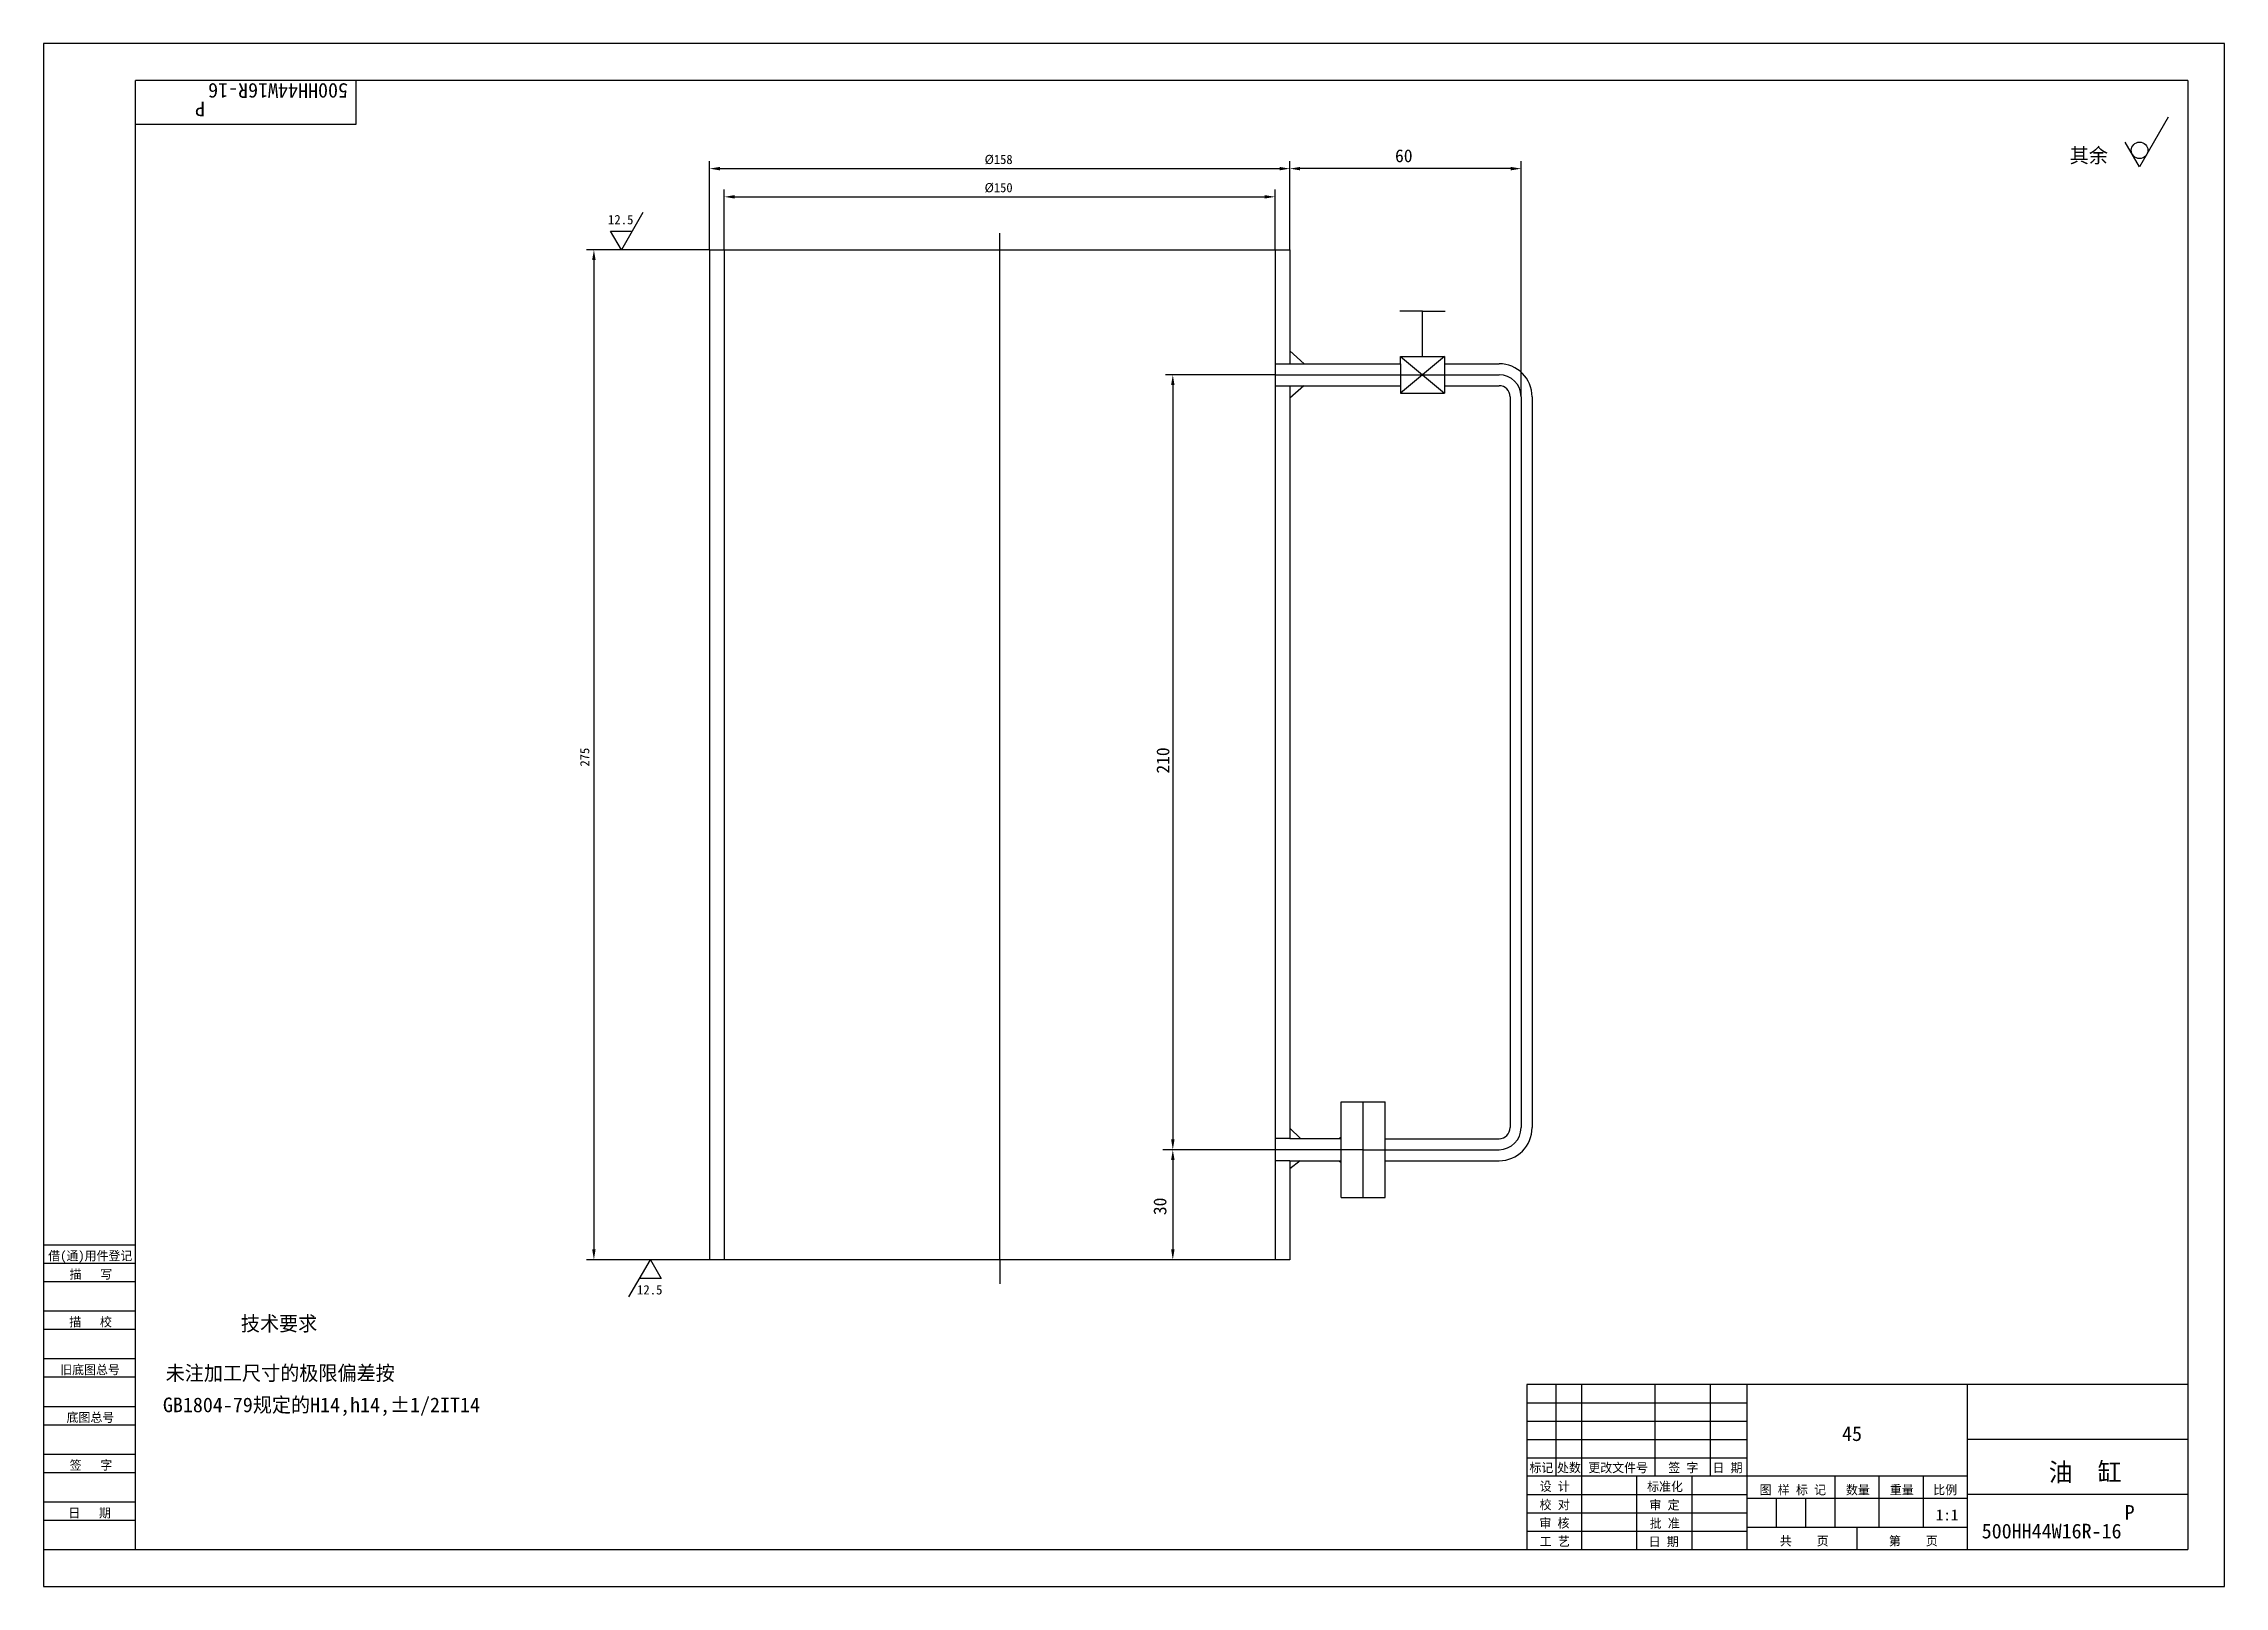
# Model space of a CAD drawing. Header units: metres. Extents: x 0 to 594, y 0 to 420.
import ezdxf

# ---------------------------------------------------------------- set-up
doc = ezdxf.new("R2010")
doc.units = ezdxf.units.M
for name, color, linetype in [('C', 6, 'Continuous'), ('D', 1, 'Continuous'), ('FL', 5, 'Continuous'), ('HA', 5, 'Continuous'), ('T', 7, 'Continuous'), ('TL', 4, 'Continuous')]:
    doc.layers.add(name, color=color, linetype=linetype)

# ---------------------------------------------------------------- blocks, each defined once
blk = doc.blocks.new('TUKUN2')
at = {"layer": 'FL'}
for p, q in [((594, 420), (0, 420)), ((0, 420), (0, 0)), ((594, 0), (594, 420)), ((0, 83), (25, 83)), ((0, 75), (25, 75)), ((0, 70), (25, 70)), ((0, 62), (25, 62)), ((0, 57), (25, 57)), ((412, 30), (412, 55)), ((419, 10), (419, 55)), ((439, 30), (439, 55)), ((454, 30), (454, 55)), ((0, 49), (25, 49)), ((404, 50), (464, 50)), ((0, 44), (25, 44)), ((404, 45), (464, 45)), ((0, 36), (25, 36)), ((404, 40), (464, 40)), ((0, 31), (25, 31)), ((404, 35), (464, 35)), ((449, 10), (449, 30)), ((404, 25), (464, 25)), ((0, 23), (25, 23)), ((0, 18), (25, 18)), ((404, 20), (464, 20)), ((404, 15), (464, 15)), ((0, 0), (594, 0))]:
    blk.add_line(p, q, dxfattribs=at)
at = {"layer": 'TL'}
for p, q in [((584, 410), (25, 410)), ((25, 10), (25, 410)), ((85, 410), (85, 398)), ((584, 410), (584, 10)), ((85, 398), (25, 398)), ((0, 93), (25, 93)), ((0, 88), (25, 88)), ((584, 55), (404, 55)), ((404, 55), (404, 10)), ((464, 10), (464, 55)), ((524, 10), (524, 55)), ((584, 40), (524, 40)), ((524, 30), (404, 30)), ((434, 10), (434, 30)), ((488, 16), (488, 30)), ((500, 16), (500, 30)), ((512, 16), (512, 30)), ((464, 24), (524, 24)), ((472, 16), (472, 24)), ((480, 16), (480, 24)), ((584, 25), (524, 25)), ((524, 16), (464, 16)), ((494, 10), (494, 16)), ((0, 10), (584, 10))]:
    blk.add_line(p, q, dxfattribs=at)
at = {"layer": 'T'}
for s, p in [('借(通)用件登记', (1.26, 88.76)), ('描   写', (7.09, 83.76)), ('描   校', (6.98, 70.76)), ('旧底图总号', (4.52, 57.76)), ('底图总号', (6.25, 44.76)), ('签   字', (7.1, 31.76)), ('标记', (404.71, 31.07)), ('处数', (412.22, 31.07)), ('更改文件号', (420.75, 31.07)), ('签 字', (442.53, 31.07)), ('日 期', (454.57, 31.07)), ('校 对', (407.48, 20.99)), ('设 计', (407.5, 25.99)), ('标准化', (436.77, 25.93)), ('审 定', (437.39, 20.93)), ('图 样 标 记', (467.4, 25.04)), ('数量', (490.92, 25.04)), ('重量', (502.88, 25.04)), ('比例', (514.7, 25.04)), ('日   期', (6.72, 18.76)), ('审 核', (407.41, 15.99)), ('批 准', (437.46, 15.93)), ('工 艺', (407.52, 10.99)), ('日 期', (437.18, 10.93)), ('共    页', (472.91, 11.13)), ('第    页', (502.62, 11.13))]:
    blk.add_text(s, height=2.5, dxfattribs=at).set_placement(p)

msp = doc.modelspace()

# ---------------------------------------------------------------- linework, layer by layer
at = {"layer": 'C'}
for p, q in [((260.42, 88.92), (260.42, 368.39)), ((335.42, 329.86), (396.44, 329.86)), ((402.44, 323.86), (402.44, 124.88)), ((359.42, 118.88), (333.46, 118.88)), ((359.42, 118.88), (396.44, 118.88)), ((260.42, 88.92), (260.42, 82.35))]:
    msp.add_line(p, q, dxfattribs=at)
for centre, start, end in [((396.44, 323.86), 0, 90), ((396.44, 124.88), 270, 0)]:
    msp.add_arc(centre, 6, start, end, dxfattribs=at)
at = {"layer": 'D'}
for p, q in [((578.7, 399.97), (570.9, 386.45)), ((570.9, 386.45), (566.99, 393.21)), ((181.39, 363.89), (181.39, 387.97)), ((339.44, 364.11), (339.44, 387.97)), ((339.44, 363.89), (339.44, 387.97)), ((402.44, 323.86), (402.44, 387.97)), ((184.19, 385.97), (336.64, 385.97)), ((185.41, 363.89), (185.41, 380.3)), ((335.42, 363.89), (335.42, 380.3)), ((399.64, 385.97), (342.24, 385.97)), ((188.21, 378.3), (332.62, 378.3)), ((157.37, 363.89), (154.44, 368.96)), ((154.44, 368.96), (160.29, 368.96)), ((163.22, 374.03), (157.37, 363.89)), ((181.39, 363.89), (147.89, 363.89)), ((149.89, 361.09), (149.89, 91.72)), ((335.42, 329.86), (305.57, 329.86)), ((307.57, 327.06), (307.57, 121.68)), ((307.57, 118.88), (304.81, 118.88)), ((335.42, 118.88), (305.57, 118.88)), ((307.57, 116.08), (307.57, 91.72)), ((181.39, 88.92), (147.89, 88.92)), ((159.41, 78.78), (165.26, 88.92)), ((168.19, 83.85), (162.34, 83.85)), ((165.26, 88.92), (168.19, 83.85))]:
    msp.add_line(p, q, dxfattribs=at)
msp.add_circle((570.9, 390.96), 2.25, dxfattribs=at)
for points in [[(184.19, 386.43), (184.19, 385.5), (181.39, 385.97)], [(336.64, 386.43), (336.64, 385.5), (339.44, 385.97)], [(342.24, 386.43), (342.24, 385.5), (339.44, 385.97)], [(399.64, 386.43), (399.64, 385.5), (402.44, 385.97)], [(188.21, 378.76), (188.21, 377.83), (185.41, 378.3)], [(332.62, 378.76), (332.62, 377.83), (335.42, 378.3)], [(149.42, 361.09), (150.35, 361.09), (149.89, 363.89)], [(307.11, 327.06), (308.04, 327.06), (307.57, 329.86)], [(307.11, 121.68), (308.04, 121.68), (307.57, 118.88)], [(307.11, 116.08), (308.04, 116.08), (307.57, 118.88)], [(149.42, 91.72), (150.35, 91.72), (149.89, 88.92)], [(307.11, 91.72), (308.04, 91.72), (307.57, 88.92)]]:
    msp.add_solid(points, dxfattribs=at)
at = {"layer": 'FL'}
for p, q in [((352.89, 121.89), (353.42, 122.41)), ((352.89, 115.87), (353.42, 115.35))]:
    msp.add_line(p, q, dxfattribs=at)
at = {"layer": 'HA'}
for p, q in [((343.39, 332.86), (339.44, 336.34)), ((369.6, 334.86), (381.6, 324.86)), ((381.6, 334.86), (369.6, 324.86)), ((343.23, 326.84), (339.44, 323.45)), ((342.36, 121.89), (339.44, 124.71)), ((342.28, 115.87), (339.44, 113.65))]:
    msp.add_line(p, q, dxfattribs=at)
at = {"layer": 'TL'}
for p, q in [((181.39, 363.89), (181.39, 88.92)), ((181.39, 363.89), (185.41, 363.89)), ((185.41, 363.89), (185.41, 88.92)), ((185.41, 363.89), (260.42, 363.89)), ((260.42, 363.89), (339.44, 363.89)), ((335.42, 363.89), (335.42, 332.86)), ((339.44, 363.89), (339.44, 332.86)), ((375.6, 347.17), (369.41, 347.17)), ((375.6, 334.86), (375.6, 347.17)), ((375.6, 347.17), (381.79, 347.17)), ((335.42, 332.86), (335.42, 326.84)), ((335.42, 332.86), (339.44, 332.86)), ((339.44, 332.86), (369.6, 332.86)), ((369.6, 332.86), (369.6, 334.86)), ((369.6, 334.86), (381.6, 334.86)), ((369.6, 332.86), (369.6, 324.86)), ((381.6, 334.86), (381.6, 324.86)), ((381.6, 332.86), (383.06, 332.86)), ((383.06, 332.86), (396.44, 332.86)), ((335.42, 326.86), (339.44, 326.86)), ((335.42, 326.84), (335.42, 121.89)), ((339.44, 326.84), (369.6, 326.84)), ((339.44, 326.84), (339.44, 121.89)), ((381.6, 326.86), (383.06, 326.86)), ((383.06, 326.86), (396.44, 326.86)), ((369.6, 324.86), (381.6, 324.86)), ((399.44, 323.86), (399.44, 124.88)), ((405.44, 323.86), (405.44, 124.88)), ((353.42, 131.87), (365.42, 131.87)), ((353.42, 129.39), (353.42, 131.87)), ((359.42, 129.39), (359.42, 131.87)), ((365.42, 123.39), (365.42, 131.87)), ((353.42, 123.39), (353.42, 129.39)), ((359.42, 123.39), (359.42, 129.39)), ((339.44, 121.89), (335.42, 121.89)), ((335.42, 121.89), (335.42, 115.89)), ((339.44, 121.89), (353.42, 121.89)), ((353.42, 114.37), (353.42, 123.39)), ((359.42, 114.37), (359.42, 123.39)), ((365.42, 114.37), (365.42, 123.39)), ((365.42, 121.88), (396.44, 121.88)), ((339.44, 115.89), (335.42, 115.89)), ((335.42, 115.89), (335.42, 88.92)), ((339.44, 115.87), (353.42, 115.87)), ((339.44, 115.87), (339.44, 88.92)), ((353.42, 108.37), (353.42, 114.37)), ((359.42, 108.37), (359.42, 114.37)), ((365.42, 115.88), (396.44, 115.88)), ((365.42, 105.84), (365.42, 114.37)), ((353.42, 105.84), (353.42, 108.37)), ((359.42, 105.84), (359.42, 108.37)), ((353.42, 105.84), (365.42, 105.84)), ((185.41, 88.92), (181.39, 88.92)), ((335.42, 88.92), (185.41, 88.92)), ((339.44, 88.92), (335.42, 88.92))]:
    msp.add_line(p, q, dxfattribs=at)
for centre, radius, start, end in [((396.44, 323.86), 9, 0, 90), ((396.44, 323.86), 3, 0, 90), ((396.44, 124.88), 3, 270, 0), ((396.44, 124.88), 9, 270, 0)]:
    msp.add_arc(centre, radius, start, end, dxfattribs=at)

# ---------------------------------------------------------------- block references
at = {"layer": 'D'}
msp.add_blockref('TUKUN2', (0, 0), dxfattribs=at)

# ---------------------------------------------------------------- texts
for s, height, rotation, p in [('P', 4, 180, (43.98, 404.23)), ('500HH44W16R-16', 4, 180, (82.91, 409.2)), ('275', 2.5, 90, (148.64, 223.19)), ('210', 3.5, 90, (306.63, 221.27)), ('30', 3.5, 90, (305.82, 101.07))]:
    msp.add_text(s, height=height, rotation=rotation, dxfattribs=at).set_placement(p)
for s, height, p in [('其余', 4, (551.88, 387.55)), ('%%C158', 2.5, (256.31, 387.22)), ('60', 3.5, (368.11, 387.72)), ('%%C150', 2.5, (256.31, 379.55)), ('12.5', 2.55, (153.72, 370.81)), ('12.5', 2.55, (161.62, 79.46)), ('技术要求', 4, (53.73, 69.54)), ('未注加工尺寸的极限偏差按', 4, (33.24, 56.07)), ('  GB1804-79规定的H14,h14,%%P1/2IT14', 4, (27.05, 47.41)), ('45', 4, (489.86, 39.58)), ('油  缸', 5, (546.17, 28.61)), ('1:1', 3, (515.41, 17.95)), ('P', 4, (566.83, 18.14)), ('500HH44W16R-16', 4, (527.9, 13.05))]:
    msp.add_text(s, height=height, dxfattribs=at).set_placement(p)

doc.saveas('drawing.dxf')
